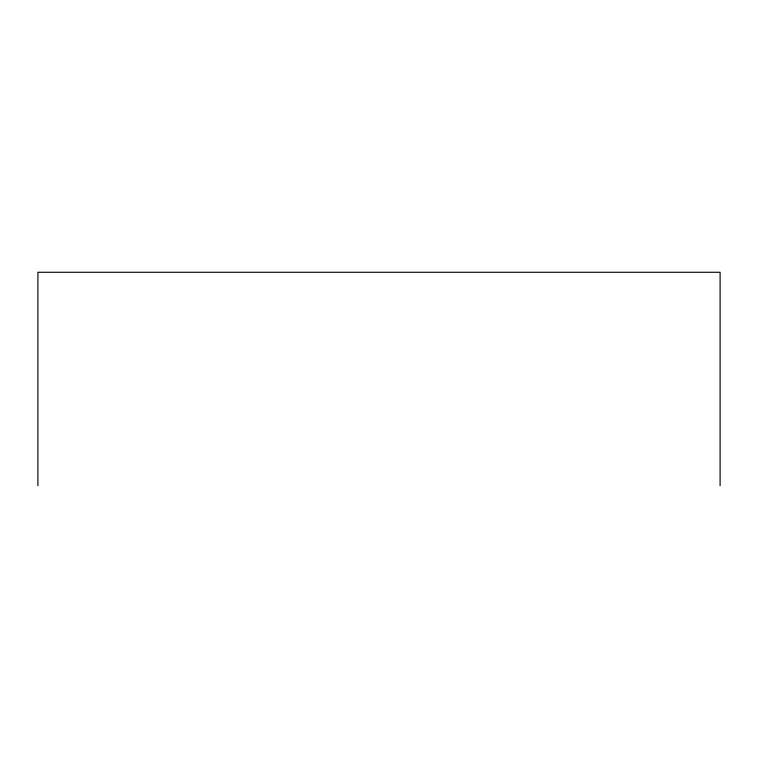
<?xml version="1.0" encoding="UTF-8"?>
<svg xmlns="http://www.w3.org/2000/svg" width="758" height="758" viewBox="0 0 758 758"><rect width="100%" height="100%" fill="white"/><g stroke="black" fill="none" stroke-linecap="round" stroke-linejoin="round"><path stroke-width="1.14" d="M720.1 485.726L720.1 272.274L37.9 272.274L37.9 485.726"/></g></svg>
